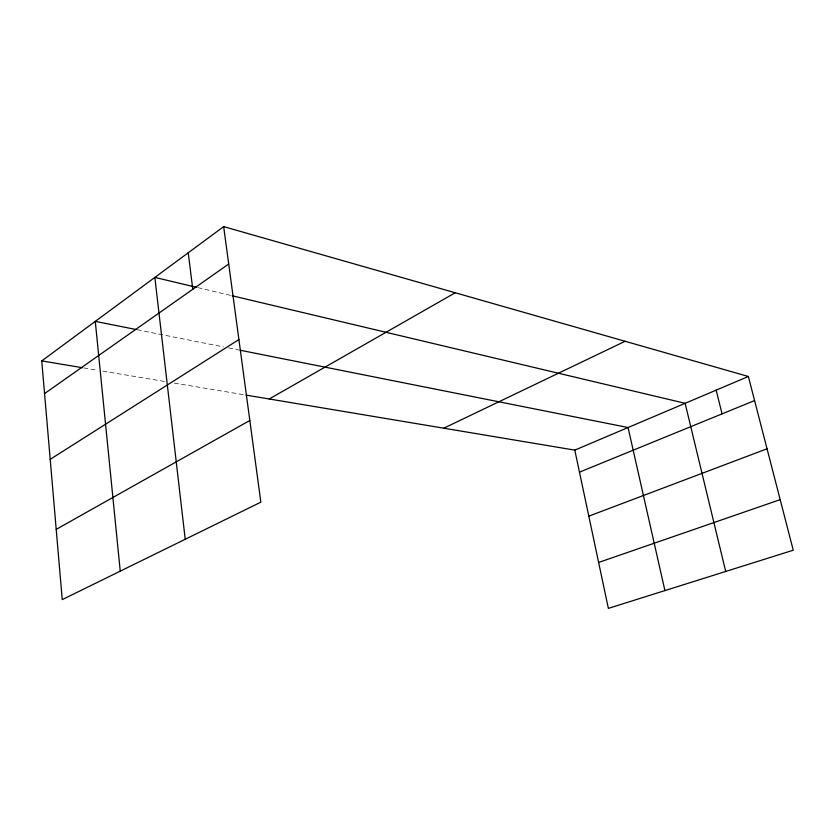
<?xml version="1.0" encoding="UTF-8"?>
<svg xmlns="http://www.w3.org/2000/svg" width="835" height="835" viewBox="0 0 835 835"><rect width="100%" height="100%" fill="white"/><g stroke="black" fill="none" stroke-linecap="round" stroke-linejoin="round"><path stroke-width="0.63" stroke-dasharray="4.17 3.13" d="M83.698 367.932L97.685 370.27M102.768 371.116L165.278 381.585M174.233 383.077L244.801 394.892M137.222 329.742L223.55 346.942M228.623 347.945L238.768 349.969M197.916 287.637L230.846 295.454"/><path stroke-width="1.25" d="M223.665 226.619L260.844 502.159L62.239 599.614L41.75 360.908L223.665 226.619L748.369 376.481L793.25 550.213L608.371 608.381L574.804 450.128L246.085 395.112M44.558 393.577L228.707 263.996M50.204 459.354L238.904 339.553M269.235 398.984L455.242 292.761M56.206 529.369L249.822 420.475M443.792 428.198L625.102 341.275M574.804 450.128L748.369 376.481M579.48 472.161L754.59 400.57M588.811 516.155L767.041 448.781M598.632 562.456L780.182 499.643M41.75 360.908L82.435 367.713M135.948 329.481L95.284 321.381L120.25 571.15M240.042 350.22L628.056 427.53L664.921 590.585M196.653 287.344L154.851 277.418L185.224 539.264M232.12 295.757L685.128 403.315L725.698 571.464M716.148 390.143L722.077 413.868M188.23 252.775L192.791 289.265"/></g></svg>
